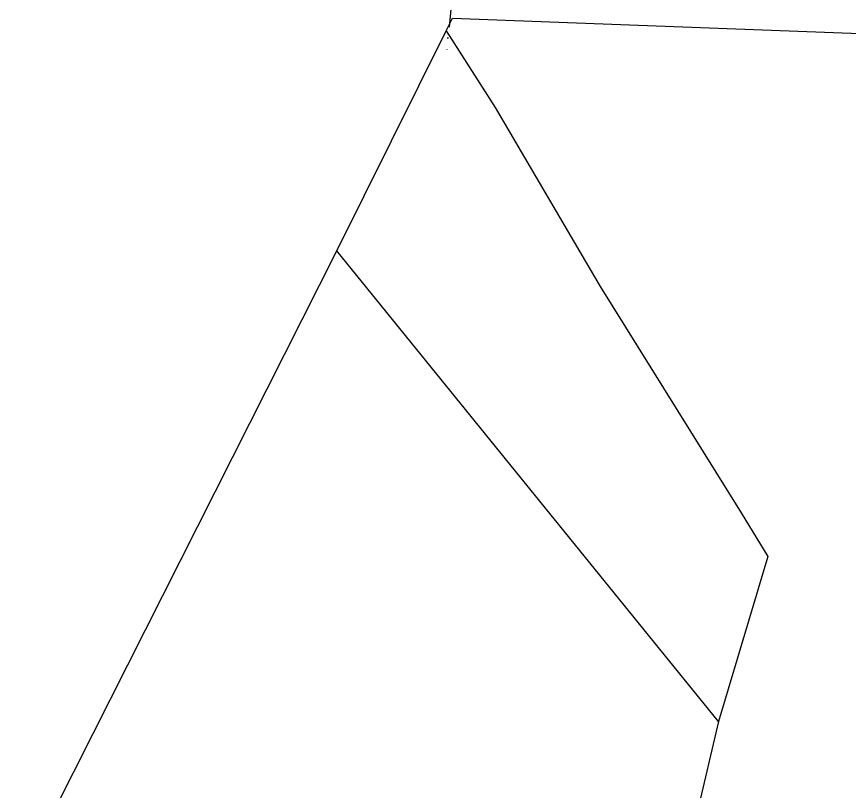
# Model space of a CAD drawing. Header units: metres. Extents: x 291974 to 293244, y 2020596 to 2023640.
# Drawn here: x 292336.5 to 292528.2, y 2022005.3 to 2022183.6 of the extents above; entities that cross this region are included whole.
import ezdxf

# ---------------------------------------------------------------- set-up
doc = ezdxf.new("R2010")
doc.units = ezdxf.units.M
doc.header["$MEASUREMENT"] = 0
doc.linetypes.add('DIVIDE', pattern=[1.25, 0.5, -0.25, 0, -0.25, 0, -0.25])
for name, color, linetype in [('POLY_PARCEL', 6, 'Continuous'), ('V_BOUND_LINE', 7, 'Continuous'), ('V_DIVIDE_LINE', 7, 'DIVIDE')]:
    doc.layers.add(name, color=color, linetype=linetype)

msp = doc.modelspace()

# ---------------------------------------------------------------- linework, layer by layer
at = {"layer": 'POLY_PARCEL'}
for p, q in [((292435.41, 2022180.33), (292436.85, 2022183.26)), ((292436.85, 2022183.26), (292606.37, 2022176.81)), ((292435.41, 2022180.33), (292446.65, 2022162.66)), ((292446.65, 2022162.66), (292470.81, 2022121.47)), ((292498.04, 2022021.37), (292410.2, 2022129.69)), ((292470.81, 2022121.47), (292503.25, 2022069.42)), ((292503.25, 2022069.42), (292509.39, 2022059.36)), ((292509.39, 2022059.36), (292498.04, 2022021.37)), ((292498.04, 2022021.37), (292473.55, 2021917.5))]:
    msp.add_line(p, q, dxfattribs=at)
at = {"layer": 'V_BOUND_LINE'}
for p, q in [((292410.2, 2022129.69), (292435.41, 2022180.33)), ((292354.13, 2022018.62), (292410.2, 2022129.69)), ((292336.53, 2021983.85), (292354.13, 2022018.62))]:
    msp.add_line(p, q, dxfattribs=at)
at = {"layer": 'V_DIVIDE_LINE', "ltscale": 10}
msp.add_line((292436.52, 2022186.13), (292435.45, 2022175.23), dxfattribs=at)

doc.saveas('drawing.dxf')
